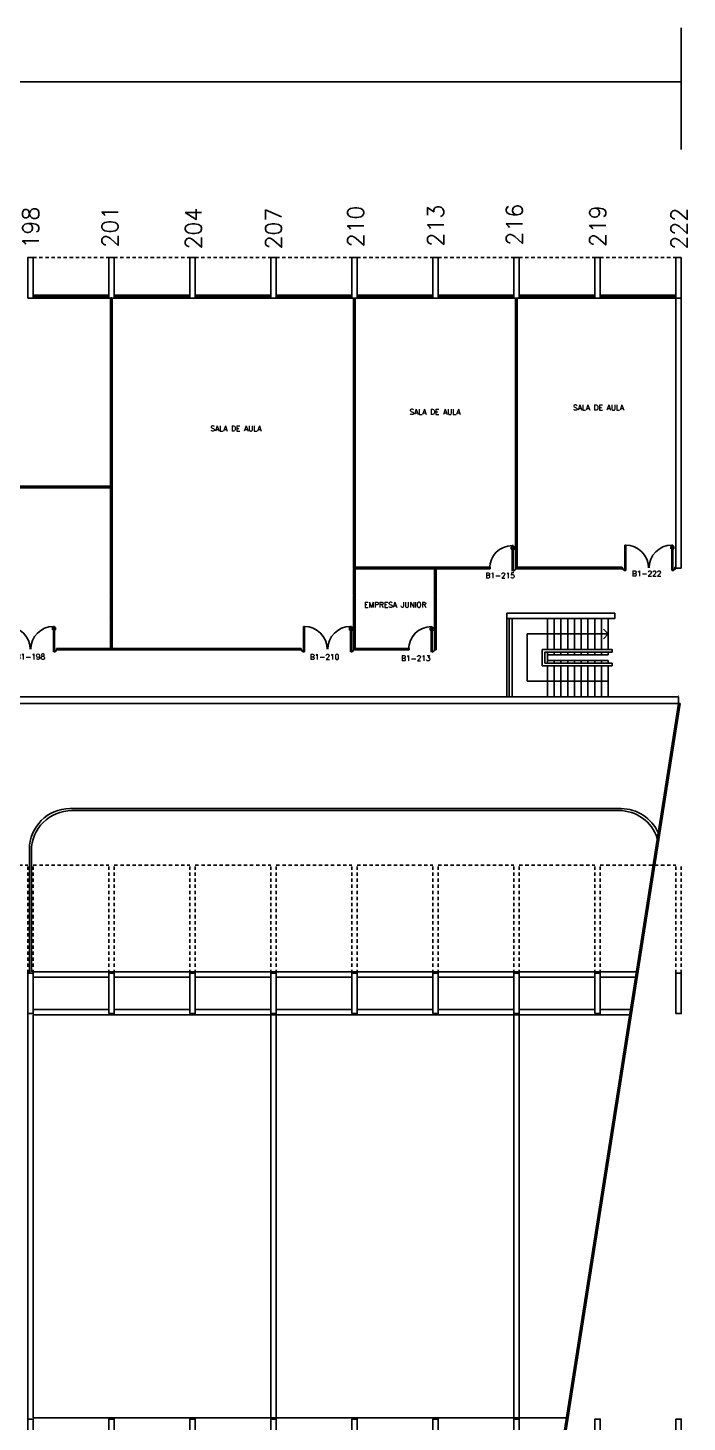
# Model space of a CAD drawing. Header units: millimetres. Extents: x 2641 to 2879, y 1208 to 1302.
# Drawn here: x 2851.9 to 2876.4, y 1250.3 to 1301.9 of the extents above; entities that cross this region are included whole.
import ezdxf
from ezdxf.enums import TextEntityAlignment as Align

# ---------------------------------------------------------------- set-up
doc = ezdxf.new("R2010")
doc.units = ezdxf.units.MM
doc.linetypes.add('HIDDEN2', pattern=[0.1875, 0.125, -0.0625])
for name, color, linetype in [('ALV', 2, 'Continuous'), ('AREA', 2, 'Continuous'), ('BANC', 2, 'Continuous'), ('DIV', 2, 'Continuous'), ('ESC', 1, 'Continuous'), ('ESQ', 1, 'Continuous'), ('ESTR', 3, 'Continuous'), ('NOPILAR1', 2, 'Continuous'), ('PISO', 1, 'Continuous'), ('PORTA', 2, 'Continuous'), ('PROJ', 1, 'HIDDEN2'), ('TEXTO-ENDEREÇO', 2, 'Continuous'), ('TEXTOCENTROCUSTO', 2, 'Continuous')]:
    doc.layers.add(name, color=color, linetype=linetype)
doc.styles.add('1', font='romans.shx')
doc.styles.add('NOPILAR', font='simplex.shx', dxfattribs={"height": 0.6})
doc.styles.add('UNB-100', font='simplex.shx', dxfattribs={"height": 0.2})
doc.styles.add('UNB-100-1', font='simplex.shx', dxfattribs={"height": 0.2})
doc.dimstyles.new('1-600', dxfattribs={"dimtxt": 1.1, "dimasz": 2.5, "dimexe": 2, "dimexo": 4, "dimgap": 0.2, "dimtad": 1, "dimdec": 0, "dimzin": 4, "dimdsep": 46, "dimlunit": 6, "dimtxsty": '1', "dimblk1": 'NONE', "dimblk2": 'NONE', "dimsah": 1, "dimcen": 0, "dimclrd": 2, "dimclre": 2, "dimclrt": 2, "dimadec": 0, "dimazin": 0, "dimtfac": 1, "dimtdec": 0, "dimtmove": 2, "dimatfit": 3, "dimldrblk": 'NONE', "dimfxl": 1, "dimtolj": 1, "dimtzin": 0, "dimarcsym": 0})

# ---------------------------------------------------------------- blocks, each defined once
blk = doc.blocks.new('PILAR-SLS')
for points in [[(0, -1.5), (0.2, -1.5), (0.2, 0), (0, 0)], [(0.003, -27.987), (0.203, -27.987), (0.203, -26.487), (0.003, -26.487)], [(0.003, -44.497), (0.203, -44.497), (0.203, -42.997), (0.003, -42.997)]]:
    blk.add_lwpolyline(points, close=True)
blk = doc.blocks.new('*D54')
at = {"layer": 'DEFPOINTS', "color": 0, "transparency": 16777216}
for p in [(2653.93, 1299.895), (2653.93, 1293.396), (2876.13, 1293.396)]:
    blk.add_point(p, dxfattribs=at)
at = {"layer": 'TEXTOCENTROCUSTO', "color": 2, "lineweight": -2, "transparency": 16777216}
for p, q in [((2653.93, 1297.396), (2653.93, 1301.895)), ((2876.13, 1297.396), (2876.13, 1301.895)), ((2876.13, 1299.895), (2653.93, 1299.895))]:
    blk.add_line(p, q, dxfattribs=at)
at = {"layer": 'TEXTOCENTROCUSTO', "color": 2, "transparency": 16777216, "insert": (2765.03, 1300.645), "char_height": 1.1, "attachment_point": 5, "rotation": 0, "style": '1'}
blk.add_mtext('\\A1;PRC', dxfattribs=at)
blk = doc.blocks.new('_NONE')
at = {"color": 0, "linetype": 'ByBlock'}
blk.add_circle((0, 0), 0.25, dxfattribs=at)
blk = doc.blocks.new('DIVMT-SLS')
for p, q in [((-0.03, 0.03), (-0.03, 0.006)), ((-0.008, 0.03), (-0.03, 0.03)), ((-0.0185, 0.006), (-0.03, 0.006)), ((-0.0185, -0.006), (-0.0185, 0.006)), ((-0.008, 0.03), (-0.008, 0.02)), ((-0.008, 0.02), (0.008, 0.02)), ((-0.0051, 0), (0.0051, 0)), ((0.0051, 0), (-0.0051, 0)), ((-0.0051, 0), (0.0051, 0)), ((0.97, -0.03), (0, 0.03)), ((0, -0.0051), (0, 0.0051)), ((0, 0.0051), (0, -0.0051)), ((0.008, 0.03), (0.008, 0.02)), ((0.008, 0.03), (0.03, 0.03)), ((0.0205, 0.006), (0.03, 0.006)), ((0.0205, -0.006), (0.0205, 0.006)), ((0.0205, 0.006), (0.0205, -0.006)), ((0.0205, 0.006), (0.03, 0.006)), ((0.97, 0.03), (0.03, 0.03)), ((0.03, 0.006), (0.03, 0.03)), ((0.03, -0.03), (0.03, 0.03)), ((0.03, -0.005), (0.03, 0.005)), ((0.97, 0.03), (0.97, 0.009)), ((0.97, 0.009), (0.97, 0.027)), ((0.9795, 0.006), (0.97, 0.006)), ((0.97, -0.005), (0.97, 0.005)), ((0.9795, 0.006), (0.9795, -0.006)), ((1.0051, 0), (0.9949, 0)), ((1, 0.0051), (1, -0.0051)), ((-0.0185, -0.006), (-0.03, -0.006)), ((-0.03, -0.03), (-0.03, -0.006)), ((-0.008, -0.03), (-0.03, -0.03)), ((-0.008, -0.03), (-0.008, -0.02)), ((-0.008, -0.02), (0.008, -0.02)), ((0.008, -0.03), (0.008, -0.02)), ((0.008, -0.03), (0.03, -0.03)), ((0.0205, -0.006), (0.03, -0.006)), ((0.0205, -0.006), (0.03, -0.006)), ((0.03, -0.006), (0.03, -0.03)), ((0.97, -0.03), (0.03, -0.03)), ((0.9795, -0.006), (0.97, -0.006)), ((0.97, -0.009), (0.97, -0.027))]:
    blk.add_line(p, q)
blk = doc.blocks.new('MTT-SLS')
for p, q in [((-0.008, 0.03), (-0.03, 0.03)), ((-0.03, 0.03), (-0.03, 0.006)), ((-0.0185, 0.006), (-0.03, 0.006)), ((-0.0185, -0.006), (-0.0185, 0.006)), ((-0.008, 0.03), (-0.008, 0.02)), ((-0.008, 0.02), (0.008, 0.02)), ((-0.0051, 0), (0.0051, 0)), ((0, -0.0051), (0, 0.0051)), ((0.008, 0.03), (0.03, 0.03)), ((0.008, 0.03), (0.008, 0.02)), ((0.0205, -0.006), (0.0205, 0.006)), ((0.0205, 0.006), (0.03, 0.006)), ((0.03, 0.006), (0.03, 0.03)), ((-0.03, -0.03), (-0.03, -0.006)), ((-0.0185, -0.006), (-0.03, -0.006)), ((-0.008, -0.03), (-0.03, -0.03)), ((-0.008, -0.02), (0.008, -0.02)), ((-0.008, -0.03), (-0.008, -0.02)), ((0.008, -0.03), (0.008, -0.02)), ((0.008, -0.03), (0.03, -0.03)), ((0.0205, -0.006), (0.03, -0.006)), ((0.03, -0.006), (0.03, -0.03))]:
    blk.add_line(p, q)
blk = doc.blocks.new('PDVDP-SLS')
for p, q in [((0.112, 0.84), (0.112, -0.1)), ((0.147, 0.84), (0.112, 0.84)), ((0.147, 0.84), (0.147, -0.1)), ((1.853, 0.84), (1.888, 0.84)), ((1.853, 0.84), (1.853, -0.1)), ((1.888, 0.84), (1.888, -0.1)), ((0.009, 0), (-0.009, 0)), ((0, -0.012), (0, 0.01)), ((0.147, -0.1), (0.112, -0.1))]:
    blk.add_line(p, q)
for centre, radius, start, end in [((0.148, -0.002), 0.843, 0, 90), ((1.853, -0.002), 0.843, 90, 180), ((0.131, 0), 0.101, 180, 270), ((1.87, 0), 0.101, 270, 0)]:
    blk.add_arc(centre, radius, start, end)
blk = doc.blocks.new('MTINI-SLS')
for p, q in [((-0.005, 0), (0.005, 0)), ((0, 0.001), (0, 0.02)), ((0.008, 0.02), (0, 0.02)), ((0, -0.005), (0, 0.005)), ((0, -0.02), (0, 0.001)), ((0.008, 0.03), (0.03, 0.03)), ((0.008, 0.03), (0.008, 0.02)), ((0.02, 0.006), (0.02, -0.006)), ((0.02, 0.006), (0.03, 0.006)), ((0.02, -0.004), (0.02, 0.004)), ((0.023, 0.006), (0.03, 0.006)), ((0.03, 0.006), (0.03, 0.03)), ((0, -0.02), (0.008, -0.02)), ((0.008, -0.03), (0.008, -0.02)), ((0.008, -0.03), (0.03, -0.03)), ((0.02, -0.006), (0.03, -0.006)), ((0.023, -0.006), (0.03, -0.006)), ((0.03, -0.006), (0.03, -0.03))]:
    blk.add_line(p, q)
blk = doc.blocks.new('ESCBSL-SLS')
for p, q in [((0.005, 3.105), (4.007, 3.105)), ((0.005, 3.105), (0.005, 2.905)), ((4.007, 3.105), (4.007, 0.005)), ((0.005, 2.905), (4.007, 2.905)), ((0.254, 1.755), (0.254, 2.905)), ((0.504, 1.755), (0.504, 2.905)), ((0.754, 1.755), (0.754, 2.905)), ((1.004, 1.755), (1.004, 2.905)), ((1.254, 1.755), (1.254, 2.905)), ((1.504, 1.755), (1.504, 2.905)), ((1.754, 1.755), (1.754, 2.905)), ((2.004, 1.755), (2.004, 2.905)), ((2.254, 1.755), (2.254, 2.905)), ((2.504, 1.755), (2.504, 2.905)), ((3.807, 2.905), (3.807, 0.005)), ((3.927, 2.905), (3.927, 0.005)), ((0.102, 1.755), (2.702, 1.755)), ((0.102, 1.755), (0.102, 1.655)), ((0.102, 1.655), (2.602, 1.655)), ((0.254, 1.555), (0.254, 1.655)), ((0.254, 1.555), (0.747, 1.555)), ((0.504, 1.555), (0.504, 1.655)), ((0.747, 1.555), (1.533, 1.555)), ((0.754, 1.555), (0.754, 1.655)), ((1.004, 1.555), (1.004, 1.655)), ((1.254, 1.555), (1.254, 1.655)), ((1.468, 1.555), (1.745, 1.555)), ((1.504, 1.555), (1.504, 1.655)), ((1.745, 1.555), (2.504, 1.555)), ((1.754, 1.555), (1.754, 1.655)), ((2.004, 1.555), (2.004, 1.655)), ((2.254, 1.555), (2.254, 1.655)), ((2.504, 1.252), (2.504, 1.655)), ((2.602, 1.655), (2.602, 1.252)), ((2.702, 1.755), (2.702, 1.152)), ((0.102, 1.252), (2.602, 1.252)), ((0.102, 1.252), (0.102, 1.152)), ((0.102, 1.152), (2.702, 1.152)), ((0.254, 1.352), (2.504, 1.352)), ((0.254, 1.252), (0.254, 1.352)), ((0.254, 0.005), (0.254, 1.152)), ((0.504, 1.252), (0.504, 1.352)), ((0.504, 0.005), (0.504, 1.152)), ((0.754, 1.252), (0.754, 1.352)), ((0.754, 0.005), (0.754, 1.152)), ((1.004, 1.252), (1.004, 1.352)), ((1.004, 0.005), (1.004, 1.152)), ((1.254, 1.252), (1.254, 1.352)), ((1.254, 0.005), (1.254, 1.152)), ((1.504, 1.252), (1.504, 1.352)), ((1.504, 0.005), (1.504, 1.152)), ((1.754, 1.252), (1.754, 1.352)), ((1.754, 0.005), (1.754, 1.152)), ((2.004, 1.252), (2.004, 1.352)), ((2.004, 0.005), (2.004, 1.152)), ((2.254, 1.252), (2.254, 1.352)), ((2.254, 0.005), (2.254, 1.152)), ((2.504, 0.005), (2.504, 1.152))]:
    blk.add_line(p, q)
blk = doc.blocks.new('DIVINI-SLS')
for p, q in [((-0.005, 0), (0.005, 0)), ((0.008, 0.02), (0, 0.02)), ((0, 0.001), (0, 0.02)), ((0, -0.005), (0, 0.005)), ((0, -0.02), (0, 0.001)), ((0.008, 0.03), (0.03, 0.03)), ((0.008, 0.03), (0.008, 0.02)), ((0.02, 0.006), (0.03, 0.006)), ((0.02, 0.006), (0.02, -0.006)), ((0.02, -0.004), (0.02, 0.004)), ((0.023, 0.006), (0.027, 0.006)), ((0.97, 0.03), (0.03, 0.03)), ((0.03, -0.03), (0.03, 0.03)), ((0.03, 0.009), (0.03, 0.027)), ((0.03, -0.005), (0.03, 0.005)), ((0.97, 0.03), (0.97, 0.009)), ((0.97, -0.03), (0.97, 0.03)), ((0.97, 0.009), (0.97, 0.027)), ((0.98, 0.006), (0.97, 0.006)), ((0.97, -0.005), (0.97, 0.005)), ((0.98, 0.006), (0.98, -0.006)), ((0.99, 0), (1.008, 0)), ((0.999, 0.006), (0.999, -0.006)), ((0, -0.02), (0.008, -0.02)), ((0.008, -0.03), (0.008, -0.02)), ((0.008, -0.03), (0.03, -0.03)), ((0.02, -0.006), (0.03, -0.006)), ((0.023, -0.006), (0.027, -0.006)), ((0.03, -0.009), (0.03, -0.027)), ((0.97, -0.03), (0.03, -0.03)), ((0.98, -0.006), (0.97, -0.006)), ((0.97, -0.009), (0.97, -0.027))]:
    blk.add_line(p, q)

msp = doc.modelspace()

# ---------------------------------------------------------------- hatches: boundary and pattern name
at = {"layer": 'DIV'}
for points in [[(2870.06, 1291.866), (2870, 1291.866), (2869.997, 1290.928), (2870.021, 1290.928), (2870.021, 1290.926), (2870.033, 1290.926), (2870.033, 1290.928), (2870.057, 1290.928)], [(2870.03, 1290.696), (2869.997, 1290.696), (2869.997, 1289.928), (2870.021, 1289.928), (2870.03, 1289.928)], [(2870.057, 1290.696), (2870.03, 1290.696), (2870.03, 1289.928), (2870.032, 1289.928), (2870.057, 1289.928)], [(2870.03, 1289.868), (2869.997, 1289.868), (2869.997, 1288.928), (2870.021, 1288.928), (2870.03, 1288.928)], [(2870.057, 1289.868), (2870.033, 1289.868), (2870.03, 1289.868), (2870.03, 1288.928), (2870.032, 1288.928), (2870.057, 1288.928)], [(2870.03, 1288.868), (2869.997, 1288.868), (2869.997, 1287.928), (2870.021, 1287.928), (2870.03, 1287.928)], [(2870.057, 1288.868), (2870.033, 1288.868), (2870.03, 1288.868), (2870.03, 1287.928), (2870.032, 1287.928), (2870.057, 1287.928)], [(2870.03, 1287.868), (2869.997, 1287.868), (2869.997, 1287.482), (2870.03, 1287.482)], [(2870.057, 1287.868), (2870.033, 1287.868), (2870.03, 1287.868), (2870.03, 1287.482), (2870.057, 1287.482)], [(2870.057, 1287.482), (2869.997, 1287.482), (2869.997, 1286.928), (2870.021, 1286.928), (2870.032, 1286.928), (2870.057, 1286.928)], [(2870.057, 1286.868), (2870.033, 1286.868), (2869.997, 1286.868), (2869.997, 1286.382), (2870.057, 1286.382)], [(2870.03, 1286.382), (2869.997, 1286.382), (2869.997, 1285.928), (2870.021, 1285.928), (2870.03, 1285.928)], [(2870.057, 1286.382), (2870.03, 1286.382), (2870.03, 1285.928), (2870.032, 1285.928), (2870.057, 1285.928)], [(2870.03, 1285.868), (2869.997, 1285.868), (2869.997, 1284.928), (2870.021, 1284.928), (2870.03, 1284.928)], [(2870.057, 1285.868), (2870.033, 1285.868), (2870.03, 1285.868), (2870.03, 1284.928), (2870.032, 1284.928), (2870.057, 1284.928)], [(2870.03, 1284.868), (2869.997, 1284.868), (2869.997, 1283.928), (2870.021, 1283.928), (2870.03, 1283.928)], [(2870.057, 1284.868), (2870.033, 1284.868), (2870.03, 1284.868), (2870.03, 1283.928), (2870.032, 1283.928), (2870.057, 1283.928)], [(2870.03, 1283.868), (2869.997, 1283.868), (2869.997, 1283.168), (2870.03, 1283.168)], [(2870.057, 1283.868), (2870.033, 1283.868), (2870.03, 1283.868), (2870.03, 1283.168), (2870.057, 1283.168)]]:
    msp.add_hatch(color=251, dxfattribs=at).paths.add_polyline_path(points)

# ---------------------------------------------------------------- linework, layer by layer
for p, q in [((2854.997, 1289.907), (2854.997, 1289.925)), ((2855.006, 1289.904), (2854.997, 1289.904)), ((2854.997, 1289.903), (2854.997, 1289.893)), ((2855.006, 1289.892), (2854.997, 1289.892)), ((2854.997, 1289.889), (2854.997, 1289.871)), ((2854.997, 1289.868), (2854.997, 1289.889)), ((2855.006, 1289.892), (2855.006, 1289.904)), ((2855.032, 1289.898), (2855.022, 1289.898)), ((2855.027, 1289.892), (2855.027, 1289.903)), ((2852.018, 1284.928), (2852, 1284.928)), ((2852.021, 1284.918), (2852.021, 1284.928)), ((2852.033, 1284.918), (2852.021, 1284.918)), ((2852.022, 1284.928), (2852.032, 1284.928)), ((2852.032, 1284.898), (2852.022, 1284.898)), ((2852.027, 1284.892), (2852.027, 1284.903)), ((2852.033, 1284.918), (2852.033, 1284.928)), ((2852.036, 1284.928), (2852.054, 1284.928)), ((2852.057, 1284.928), (2852.036, 1284.928)), ((2855.018, 1284.928), (2855, 1284.928)), ((2855.021, 1284.918), (2855.021, 1284.928)), ((2855.033, 1284.918), (2855.021, 1284.918)), ((2855.022, 1284.928), (2855.032, 1284.928)), ((2855.032, 1284.898), (2855.022, 1284.898)), ((2855.027, 1284.892), (2855.027, 1284.903)), ((2855.033, 1284.918), (2855.033, 1284.928)), ((2855.036, 1284.928), (2855.054, 1284.928)), ((2855.057, 1284.928), (2855.036, 1284.928)), ((2854.997, 1281.904), (2854.997, 1281.928)), ((2855.019, 1281.928), (2854.997, 1281.928)), ((2854.997, 1281.928), (2854.997, 1281.868)), ((2855.006, 1281.904), (2854.997, 1281.904)), ((2855.006, 1281.904), (2854.997, 1281.904)), ((2854.997, 1281.903), (2854.997, 1281.893)), ((2854.997, 1281.892), (2854.997, 1281.868)), ((2855.006, 1281.892), (2854.997, 1281.892)), ((2855.006, 1281.892), (2854.997, 1281.892)), ((2855.019, 1281.868), (2854.997, 1281.868)), ((2855.006, 1281.904), (2855.006, 1281.892)), ((2855.006, 1281.892), (2855.006, 1281.904)), ((2855.019, 1281.928), (2855.019, 1281.918)), ((2855.035, 1281.918), (2855.019, 1281.918)), ((2855.019, 1281.868), (2855.019, 1281.878)), ((2855.035, 1281.878), (2855.019, 1281.878)), ((2855.032, 1281.898), (2855.022, 1281.898)), ((2855.022, 1281.898), (2855.032, 1281.898)), ((2855.032, 1281.898), (2855.022, 1281.898)), ((2855.027, 1281.903), (2855.027, 1281.892)), ((2855.027, 1281.892), (2855.027, 1281.903)), ((2855.035, 1281.928), (2855.035, 1281.918)), ((2855.035, 1281.928), (2855.057, 1281.928)), ((2855.035, 1281.868), (2855.035, 1281.878)), ((2855.035, 1281.868), (2855.057, 1281.868)), ((2855.045, 1281.904), (2855.057, 1281.904)), ((2855.045, 1281.904), (2855.045, 1281.892)), ((2855.045, 1281.892), (2855.057, 1281.892)), ((2855.057, 1281.928), (2855.057, 1281.904)), ((2855.057, 1281.868), (2855.057, 1281.892)), ((2853.018, 1278.928), (2853, 1278.928)), ((2853.021, 1278.918), (2853.021, 1278.928)), ((2853.033, 1278.918), (2853.021, 1278.918)), ((2853.022, 1278.928), (2853.032, 1278.928)), ((2853.032, 1278.898), (2853.022, 1278.898)), ((2853.027, 1278.892), (2853.027, 1278.903)), ((2853.033, 1278.918), (2853.033, 1278.928)), ((2853.036, 1278.928), (2853.054, 1278.928)), ((2853.057, 1278.928), (2853.036, 1278.928))]:
    msp.add_line(p, q)
msp.add_arc((2876.03, 863.396), 413.759, 90.0004, 90.0008)
at = {"layer": 'ALV'}
for p, q in [((2875.928, 1281.896), (2875.93, 1291.946)), ((2876.128, 1281.896), (2876.13, 1291.946)), ((2875.928, 1281.896), (2876.128, 1281.896))]:
    msp.add_line(p, q, dxfattribs=at)
at = {"layer": 'BANC'}
for p, q in [((2876.027, 1277.135), (2654.13, 1277.135)), ((2876.027, 1276.885), (2654.13, 1276.885)), ((2876.029, 1276.885), (2870.139, 1239.34)), ((2876.09, 1276.885), (2870.199, 1239.34)), ((2876.027, 1277.135), (2876.027, 1276.885)), ((2876.029, 1276.885), (2876.09, 1276.885))]:
    msp.add_line(p, q, dxfattribs=at)
at = {"layer": 'DIV'}
for p, q in [((2854.997, 1291.89), (2854.997, 1291.896)), ((2869.836, 1282.692), (2869.836, 1282.602)), ((2869.836, 1282.692), (2869.876, 1282.692)), ((2869.846, 1282.602), (2869.836, 1282.602)), ((2869.846, 1282.682), (2869.846, 1282.602)), ((2869.846, 1282.682), (2869.876, 1282.682)), ((2869.876, 1282.731), (2869.911, 1282.731)), ((2869.876, 1282.731), (2869.876, 1281.791)), ((2869.911, 1282.731), (2869.911, 1281.791)), ((2869.951, 1282.692), (2869.911, 1282.692)), ((2869.941, 1282.682), (2869.911, 1282.682)), ((2869.941, 1282.682), (2869.941, 1282.602)), ((2869.941, 1282.602), (2869.951, 1282.602)), ((2869.951, 1282.692), (2869.951, 1282.602)), ((2873.022, 1281.898), (2873.032, 1281.898)), ((2873.027, 1281.892), (2873.027, 1281.903)), ((2873.047, 1281.904), (2873.057, 1281.904)), ((2873.047, 1281.892), (2873.047, 1281.904)), ((2873.047, 1281.892), (2873.057, 1281.892)), ((2873.057, 1281.928), (2873.057, 1281.868)), ((2873.057, 1281.928), (2873.883, 1281.928)), ((2873.057, 1281.907), (2873.057, 1281.925)), ((2873.057, 1281.903), (2873.057, 1281.893)), ((2873.057, 1281.868), (2873.057, 1281.889)), ((2873.057, 1281.889), (2873.057, 1281.871)), ((2873.057, 1281.868), (2873.883, 1281.868)), ((2873.883, 1281.928), (2873.883, 1281.868)), ((2873.905, 1281.928), (2873.883, 1281.928)), ((2873.883, 1281.904), (2873.883, 1281.928)), ((2873.893, 1281.904), (2873.883, 1281.904)), ((2873.893, 1281.904), (2873.883, 1281.904)), ((2873.883, 1281.903), (2873.883, 1281.893)), ((2873.893, 1281.892), (2873.883, 1281.892)), ((2873.893, 1281.892), (2873.883, 1281.892)), ((2873.883, 1281.892), (2873.883, 1281.868)), ((2873.905, 1281.868), (2873.883, 1281.868)), ((2873.893, 1281.892), (2873.893, 1281.904)), ((2873.893, 1281.904), (2873.893, 1281.892)), ((2873.905, 1281.928), (2873.905, 1281.918)), ((2873.921, 1281.918), (2873.905, 1281.918)), ((2873.921, 1281.878), (2873.905, 1281.878)), ((2873.905, 1281.868), (2873.905, 1281.878)), ((2873.918, 1281.898), (2873.908, 1281.898)), ((2873.908, 1281.898), (2873.918, 1281.898)), ((2873.918, 1281.898), (2873.908, 1281.898)), ((2873.913, 1281.892), (2873.913, 1281.903)), ((2873.913, 1281.903), (2873.913, 1281.892)), ((2873.921, 1281.928), (2873.943, 1281.928)), ((2873.921, 1281.928), (2873.921, 1281.918)), ((2873.921, 1281.868), (2873.921, 1281.878)), ((2873.921, 1281.868), (2873.943, 1281.868)), ((2873.932, 1281.904), (2873.932, 1281.892)), ((2873.932, 1281.904), (2873.943, 1281.904)), ((2873.932, 1281.892), (2873.943, 1281.892)), ((2873.943, 1281.928), (2873.943, 1281.904)), ((2873.943, 1281.868), (2873.943, 1281.892)), ((2866.836, 1279.692), (2866.836, 1279.602)), ((2866.836, 1279.692), (2866.876, 1279.692)), ((2866.846, 1279.602), (2866.836, 1279.602)), ((2866.846, 1279.682), (2866.846, 1279.602)), ((2866.846, 1279.682), (2866.876, 1279.682)), ((2866.876, 1279.731), (2866.911, 1279.731)), ((2866.876, 1279.731), (2866.876, 1278.791)), ((2866.911, 1279.731), (2866.911, 1278.791)), ((2866.951, 1279.692), (2866.911, 1279.692)), ((2866.941, 1279.682), (2866.911, 1279.682)), ((2866.941, 1279.682), (2866.941, 1279.602)), ((2866.941, 1279.602), (2866.951, 1279.602)), ((2866.951, 1279.692), (2866.951, 1279.602))]:
    msp.add_line(p, q, dxfattribs=at)
for centre, radius, start, end in [((2869.876, 1281.889), 0.843, 90, 180), ((2869.893, 1281.891), 0.101, 270, 0), ((2866.876, 1278.889), 0.843, 90, 180), ((2866.893, 1278.891), 0.101, 270, 0)]:
    msp.add_arc(centre, radius, start, end, dxfattribs=at)
at = {"layer": 'ESC'}
for p, q in [((2870.428, 1279.46), (2870.428, 1277.709)), ((2873.428, 1279.46), (2870.428, 1279.46)), ((2873.428, 1279.46), (2873.251, 1279.637)), ((2873.428, 1279.46), (2873.251, 1279.284)), ((2873.428, 1277.709), (2870.428, 1277.709))]:
    msp.add_line(p, q, dxfattribs=at)
at = {"layer": 'ESQ'}
for p, q in [((2852.13, 1291.996), (2854.93, 1291.996)), ((2852.13, 1291.946), (2854.93, 1291.946)), ((2852.13, 1291.896), (2854.93, 1291.896)), ((2855.13, 1291.996), (2857.93, 1291.996)), ((2855.13, 1291.946), (2857.93, 1291.946)), ((2855.13, 1291.896), (2857.93, 1291.896)), ((2858.13, 1291.996), (2860.93, 1291.996)), ((2858.13, 1291.946), (2860.93, 1291.946)), ((2858.13, 1291.896), (2860.93, 1291.896)), ((2861.13, 1291.996), (2863.93, 1291.996)), ((2861.13, 1291.946), (2863.93, 1291.946)), ((2861.13, 1291.896), (2863.93, 1291.896)), ((2864.13, 1291.996), (2866.93, 1291.996)), ((2864.13, 1291.946), (2866.93, 1291.946)), ((2864.13, 1291.896), (2866.93, 1291.896)), ((2867.13, 1291.996), (2869.93, 1291.996)), ((2867.13, 1291.946), (2869.93, 1291.946)), ((2867.13, 1291.896), (2869.93, 1291.896)), ((2870.13, 1291.996), (2872.93, 1291.996)), ((2870.13, 1291.946), (2872.93, 1291.946)), ((2870.13, 1291.896), (2872.93, 1291.896)), ((2873.13, 1291.996), (2875.93, 1291.996)), ((2873.13, 1291.946), (2875.93, 1291.946)), ((2873.13, 1291.896), (2875.93, 1291.896))]:
    msp.add_line(p, q, dxfattribs=at)
at = {"layer": 'PISO'}
for p, q in [((2873.904, 1272.995), (2853.492, 1272.995)), ((2873.822, 1272.925), (2853.562, 1272.925)), ((2851.992, 1266.944), (2851.992, 1271.495)), ((2852.062, 1266.959), (2852.062, 1271.425)), ((2852.133, 1266.959), (2874.472, 1266.959)), ((2852.133, 1266.759), (2854.933, 1266.759)), ((2855.133, 1266.759), (2857.933, 1266.759)), ((2858.133, 1266.759), (2860.933, 1266.759)), ((2861.133, 1266.909), (2861.133, 1266.959)), ((2861.133, 1266.759), (2863.933, 1266.759)), ((2864.133, 1266.759), (2866.933, 1266.759)), ((2867.133, 1266.759), (2869.933, 1266.759)), ((2869.933, 1266.909), (2869.933, 1266.959)), ((2870.133, 1266.759), (2872.933, 1266.759)), ((2873.133, 1266.759), (2874.501, 1266.759)), ((2852.133, 1265.559), (2854.933, 1265.559)), ((2855.133, 1265.559), (2857.933, 1265.559)), ((2858.133, 1265.559), (2860.933, 1265.559)), ((2860.933, 1265.561), (2860.933, 1250.326)), ((2861.133, 1265.561), (2861.133, 1250.326)), ((2861.133, 1265.559), (2863.933, 1265.559)), ((2864.133, 1265.559), (2866.933, 1265.559)), ((2867.133, 1265.559), (2869.933, 1265.559)), ((2870.133, 1265.559), (2872.933, 1265.559)), ((2873.133, 1265.559), (2874.313, 1265.559)), ((2851.933, 1265.409), (2851.933, 1250.399)), ((2852.133, 1265.359), (2874.221, 1265.359)), ((2852.133, 1265.359), (2852.133, 1250.449)), ((2869.933, 1265.409), (2869.933, 1250.409)), ((2870.133, 1265.409), (2870.133, 1250.409)), ((2852.133, 1250.449), (2871.882, 1250.449))]:
    msp.add_line(p, q, dxfattribs=at)
for centre, start_param, end_param in [((2853.492, 1271.495), -0.785398, 0.785398), ((2853.562, 1271.425), -0.785398, 0.785398), ((2873.822, 1271.425), -2.036872, -0.785398), ((2873.904, 1271.495), -1.943377, -0.785398)]:
    msp.add_ellipse(centre, major_axis=(-1.061, 1.061), ratio=1, start_param=start_param, end_param=end_param, dxfattribs=at)
at = {"layer": 'PORTA'}
for p, q in [((2875.743, 1282.697), (2875.783, 1282.697)), ((2875.743, 1282.697), (2875.743, 1282.607)), ((2875.753, 1282.607), (2875.743, 1282.607)), ((2875.753, 1282.687), (2875.783, 1282.687)), ((2875.753, 1282.687), (2875.753, 1282.607)), ((2875.858, 1282.697), (2875.818, 1282.697)), ((2875.848, 1282.687), (2875.818, 1282.687)), ((2875.848, 1282.687), (2875.848, 1282.607)), ((2875.848, 1282.607), (2875.858, 1282.607)), ((2875.858, 1282.697), (2875.858, 1282.607)), ((2852.841, 1279.699), (2852.881, 1279.699)), ((2852.841, 1279.699), (2852.841, 1279.609)), ((2852.851, 1279.609), (2852.841, 1279.609)), ((2852.851, 1279.689), (2852.881, 1279.689)), ((2852.851, 1279.689), (2852.851, 1279.609)), ((2852.956, 1279.699), (2852.916, 1279.699)), ((2852.946, 1279.689), (2852.916, 1279.689)), ((2852.946, 1279.689), (2852.946, 1279.609)), ((2852.946, 1279.609), (2852.956, 1279.609)), ((2852.956, 1279.699), (2852.956, 1279.609)), ((2863.84, 1279.694), (2863.84, 1279.604)), ((2863.84, 1279.694), (2863.88, 1279.694)), ((2863.85, 1279.604), (2863.84, 1279.604)), ((2863.843, 1279.699), (2863.843, 1279.609)), ((2863.843, 1279.699), (2863.883, 1279.699)), ((2863.843, 1279.699), (2863.843, 1279.609)), ((2863.843, 1279.699), (2863.883, 1279.699)), ((2863.853, 1279.609), (2863.843, 1279.609)), ((2863.853, 1279.609), (2863.843, 1279.609)), ((2863.85, 1279.684), (2863.85, 1279.604)), ((2863.85, 1279.684), (2863.88, 1279.684)), ((2863.853, 1279.689), (2863.853, 1279.609)), ((2863.853, 1279.689), (2863.883, 1279.689)), ((2863.853, 1279.689), (2863.853, 1279.609)), ((2863.853, 1279.689), (2863.883, 1279.689)), ((2863.955, 1279.694), (2863.915, 1279.694)), ((2863.945, 1279.684), (2863.915, 1279.684)), ((2863.958, 1279.699), (2863.918, 1279.699)), ((2863.958, 1279.699), (2863.918, 1279.699)), ((2863.948, 1279.689), (2863.918, 1279.689)), ((2863.948, 1279.689), (2863.918, 1279.689)), ((2863.945, 1279.684), (2863.945, 1279.604)), ((2863.945, 1279.604), (2863.955, 1279.604)), ((2863.948, 1279.689), (2863.948, 1279.609)), ((2863.948, 1279.689), (2863.948, 1279.609)), ((2863.948, 1279.609), (2863.958, 1279.609)), ((2863.948, 1279.609), (2863.958, 1279.609)), ((2863.955, 1279.694), (2863.955, 1279.604)), ((2863.958, 1279.699), (2863.958, 1279.609)), ((2863.958, 1279.699), (2863.958, 1279.609))]:
    msp.add_line(p, q, dxfattribs=at)
at = {"layer": 'PROJ'}
for p, q in [((2852.13, 1293.396), (2854.93, 1293.396)), ((2855.13, 1293.396), (2857.93, 1293.396)), ((2858.13, 1293.396), (2860.93, 1293.396)), ((2861.13, 1293.396), (2863.93, 1293.396)), ((2864.13, 1293.396), (2866.93, 1293.396)), ((2867.13, 1293.396), (2869.93, 1293.396)), ((2870.13, 1293.396), (2872.93, 1293.396)), ((2873.13, 1293.396), (2875.93, 1293.396)), ((2849.133, 1270.909), (2851.933, 1270.909)), ((2851.933, 1266.909), (2851.933, 1270.909)), ((2852.133, 1266.909), (2852.133, 1270.909)), ((2852.133, 1270.909), (2854.933, 1270.909)), ((2854.933, 1266.909), (2854.933, 1270.909)), ((2855.133, 1266.909), (2855.133, 1270.909)), ((2855.133, 1270.909), (2857.933, 1270.909)), ((2857.933, 1266.909), (2857.933, 1270.909)), ((2858.133, 1266.909), (2858.133, 1270.909)), ((2858.133, 1270.909), (2860.933, 1270.909)), ((2860.933, 1266.909), (2860.933, 1270.909)), ((2861.133, 1266.909), (2861.133, 1270.909)), ((2861.133, 1270.909), (2863.933, 1270.909)), ((2863.933, 1266.909), (2863.933, 1270.909)), ((2864.133, 1266.909), (2864.133, 1270.909)), ((2864.133, 1270.909), (2866.933, 1270.909)), ((2866.933, 1266.909), (2866.933, 1270.909)), ((2867.133, 1266.909), (2867.133, 1270.909)), ((2867.133, 1270.909), (2869.933, 1270.909)), ((2869.933, 1266.909), (2869.933, 1270.909)), ((2870.133, 1266.909), (2870.133, 1270.909)), ((2870.133, 1270.909), (2872.933, 1270.909)), ((2872.933, 1266.909), (2872.933, 1270.909)), ((2873.133, 1266.909), (2873.133, 1270.909)), ((2873.133, 1270.909), (2875.933, 1270.909)), ((2875.933, 1266.909), (2875.933, 1270.909)), ((2876.133, 1266.909), (2876.133, 1270.909))]:
    msp.add_line(p, q, dxfattribs=at)

# ---------------------------------------------------------------- block references
at = {"layer": 'DIV', "xscale": -1, "rotation": 270}
msp.add_blockref('DIVMT-SLS', (2855.027, 1290.898), dxfattribs=at)
at = {"layer": 'DIV'}
for name, p, rotation in [('MTINI-SLS', (2855.027, 1291.898), 270), ('DIVINI-SLS', (2864.03, 1291.896), 269.8217819123589), ('DIVINI-SLS', (2870.03, 1291.896), 269.8217819123589), ('DIVMT-SLS', (2855.027, 1290.898), 270), ('DIVMT-SLS', (2864.027, 1290.898), 270), ('DIVMT-SLS', (2870.027, 1290.898), 270), ('DIVMT-SLS', (2855.027, 1289.898), 270), ('DIVMT-SLS', (2864.027, 1289.898), 270), ('DIVMT-SLS', (2870.027, 1289.898), 270), ('DIVMT-SLS', (2855.027, 1288.898), 270), ('DIVMT-SLS', (2864.027, 1288.898), 270), ('DIVMT-SLS', (2870.027, 1288.898), 270), ('DIVMT-SLS', (2855.027, 1287.898), 270), ('DIVMT-SLS', (2864.027, 1287.898), 270), ('DIVMT-SLS', (2870.027, 1287.898), 270), ('DIVMT-SLS', (2855.027, 1286.898), 270), ('DIVMT-SLS', (2864.027, 1286.898), 270), ('DIVMT-SLS', (2855.027, 1285.898), 270), ('DIVMT-SLS', (2864.027, 1285.898), 270), ('DIVMT-SLS', (2870.027, 1285.898), 270), ('DIVMT-SLS', (2852.027, 1284.898), 180), ('DIVMT-SLS', (2853.027, 1284.898), 180), ('DIVMT-SLS', (2854.027, 1284.898), 180), ('DIVMT-SLS', (2855.027, 1284.898), 180), ('DIVMT-SLS', (2855.027, 1284.898), 270), ('DIVMT-SLS', (2864.027, 1284.898), 270), ('DIVMT-SLS', (2870.027, 1284.898), 270), ('DIVMT-SLS', (2855.027, 1283.898), 270), ('DIVMT-SLS', (2864.027, 1283.898), 270), ('DIVMT-SLS', (2870.027, 1283.898), 270), ('DIVMT-SLS', (2855.027, 1282.898), 270), ('DIVMT-SLS', (2864.027, 1282.898), 270), ('DIVMT-SLS', (2864.027, 1282.898), 270), ('DIVMT-SLS', (2870.027, 1282.898), 270), ('DIVMT-SLS', (2855.027, 1281.898), 270), ('DIVMT-SLS', (2864.027, 1281.898), 270), ('DIVMT-SLS', (2865.027, 1281.898), 180), ('DIVMT-SLS', (2866.027, 1281.898), 180), ('DIVMT-SLS', (2867.027, 1281.898), 180), ('DIVMT-SLS', (2867.027, 1281.898), 270), ('DIVMT-SLS', (2868.027, 1281.898), 180), ('DIVMT-SLS', (2869.027, 1281.898), 180), ('DIVMT-SLS', (2871.027, 1281.898), 180), ('DIVMT-SLS', (2872.027, 1281.898), 180), ('DIVMT-SLS', (2873.027, 1281.898), 180), ('MTINI-SLS', (2875.928, 1281.898), 180), ('DIVMT-SLS', (2855.027, 1280.898), 270), ('DIVMT-SLS', (2864.027, 1280.898), 270), ('DIVMT-SLS', (2867.027, 1280.898), 270), ('DIVMT-SLS', (2855.027, 1279.898), 270), ('DIVMT-SLS', (2864.027, 1279.898), 270), ('DIVMT-SLS', (2867.027, 1279.898), 270), ('DIVMT-SLS', (2854.027, 1278.898), 180), ('DIVMT-SLS', (2855.027, 1278.898), 180), ('DIVMT-SLS', (2856.027, 1278.898), 180), ('DIVMT-SLS', (2857.027, 1278.898), 180), ('DIVMT-SLS', (2858.027, 1278.898), 180), ('DIVMT-SLS', (2859.027, 1278.898), 180), ('DIVMT-SLS', (2860.027, 1278.898), 180), ('DIVMT-SLS', (2861.027, 1278.898), 180), ('DIVMT-SLS', (2862.027, 1278.898), 180), ('DIVMT-SLS', (2865.027, 1278.898), 180), ('DIVMT-SLS', (2866.027, 1278.898), 180)]:
    msp.add_blockref(name, p, dxfattribs=dict(at, rotation=rotation))
at = {"layer": 'DIV', "color": 251, "rotation": 270}
msp.add_blockref('DIVMT-SLS', (2870.027, 1286.898), dxfattribs=at)
at = {"layer": 'DIV'}
for name, p in [('PDVDP-SLS', (2873.929, 1281.907)), ('MTT-SLS', (2855.027, 1282.418)), ('MTT-SLS', (2870.027, 1281.898)), ('PDVDP-SLS', (2851.027, 1278.897)), ('PDVDP-SLS', (2862.029, 1278.897)), ('MTT-SLS', (2853.027, 1278.898)), ('MTT-SLS', (2864.027, 1278.898)), ('MTT-SLS', (2867.027, 1278.898))]:
    msp.add_blockref(name, p, dxfattribs=at)
at = {"layer": 'DIV', "xscale": -1}
msp.add_blockref('MTT-SLS', (2864.027, 1278.898), dxfattribs=at)
at = {"layer": 'ESC', "xscale": -1}
msp.add_blockref('ESCBSL-SLS', (2873.682, 1277.13), dxfattribs=at)
at = {"layer": 'ESTR'}
for p in [(2851.93, 1293.396), (2854.93, 1293.396), (2857.93, 1293.396), (2860.93, 1293.396), (2863.93, 1293.396), (2866.93, 1293.396), (2869.93, 1293.396), (2872.93, 1293.396), (2875.93, 1293.396)]:
    msp.add_blockref('PILAR-SLS', p, dxfattribs=at)

# ---------------------------------------------------------------- texts
at = {"layer": 'AREA', "style": 'UNB-100'}
for s, p in [('SALA DE AULA', (2867.014, 1287.581)), ('SALA DE AULA', (2873.072, 1287.739)), ('SALA DE AULA', (2859.641, 1286.967)), ('EMPRESA JUNIOR', (2865.543, 1280.441))]:
    msp.add_text(s, height=0.2, dxfattribs=at).set_placement(p, align=Align.CENTER)
at = {"layer": 'NOPILAR1', "style": 'NOPILAR'}
for s, p in [('198', (2852.339, 1293.73)), ('201', (2855.275, 1293.766)), ('204', (2858.362, 1293.696)), ('207', (2861.333, 1293.696)), ('210', (2864.374, 1293.771)), ('213', (2867.335, 1293.803)), ('216', (2870.253, 1293.84)), ('219', (2873.34, 1293.783)), ('222', (2876.351, 1293.692))]:
    msp.add_text(s, height=0.6, rotation=90, dxfattribs=at).set_placement(p)
at = {"layer": 'TEXTO-ENDEREÇO', "style": 'UNB-100-1'}
for s, p in [('B1-215', (2868.883, 1281.527)), ('B1-222', (2874.311, 1281.596)), ('B1-198', (2851.486, 1278.52)), ('B1-210', (2862.379, 1278.511)), ('B1-213', (2865.759, 1278.461))]:
    msp.add_text(s, height=0.2, dxfattribs=at).set_placement(p)

# ---------------------------------------------------------------- dimensions: what is measured, and where the dimension line sits
at = {"layer": 'TEXTOCENTROCUSTO'}
dim = msp.add_aligned_dim(p1=(2876.13, 1293.396), p2=(2653.93, 1293.396), distance=-6.499, text='PRC', dimstyle='1-600', dxfattribs=at)
dim.commit()
dim.dimension.update_dxf_attribs({"geometry": '*D54', "text_midpoint": (2765.03, 1300.645)})

doc.saveas('drawing.dxf')
